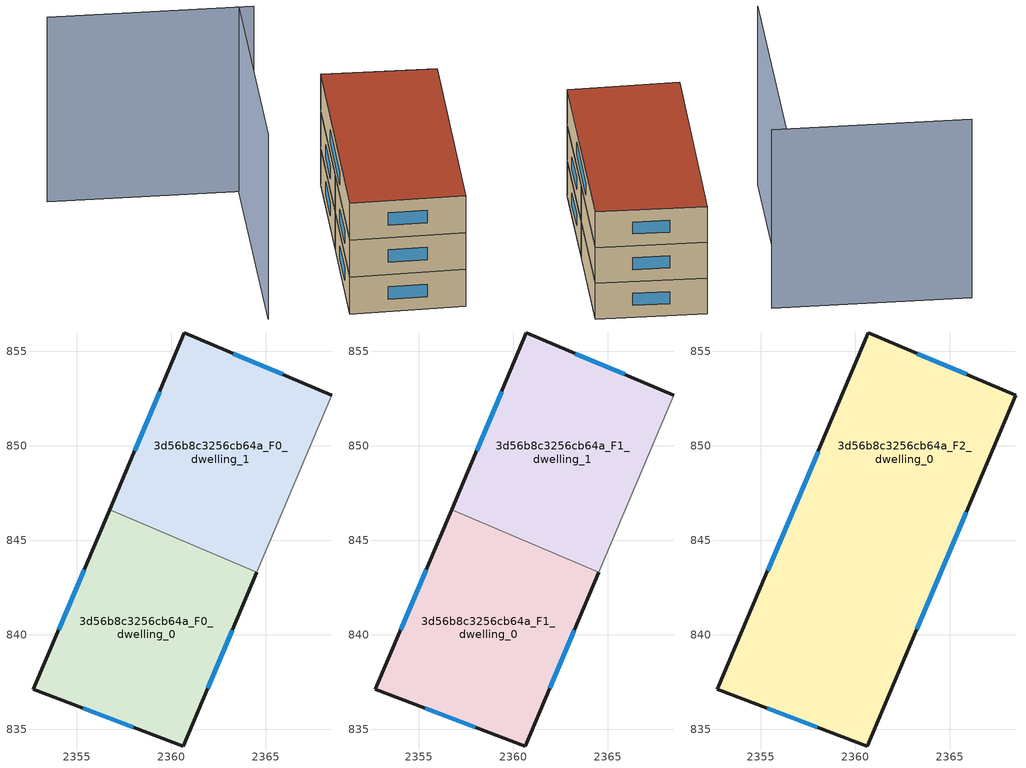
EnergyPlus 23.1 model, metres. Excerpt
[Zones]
3d56b8c3256cb64a_F0_dwelling_0
 floor ground (EU_floor_Construction): 2364.54,843.31 2360.65,834.12 2352.72,837.11 2356.75,846.61 z0
 wall outside (EU_wall_Construction): 2356.75,846.61 2352.72,837.11 2360.65,834.12 2364.54,843.31 z0:3
 wall to 3d56b8c3256cb64a_F0_dwelling_1 (EU_wall_Construction): 2364.54,843.31 2356.75,846.61 z0:3
 window (EU_Window_Construction): 2355.36,836.11 2358.01,835.11 / 2355.4,843.44 2354.06,840.27 / 2361.95,837.18 2363.24,840.25 z1:2
3d56b8c3256cb64a_F0_dwelling_1
 floor ground (EU_floor_Construction): 2368.49,852.68 2364.54,843.31 2356.75,846.61 2360.71,855.97 z0
 wall outside (EU_wall_Construction): 2368.49,852.68 2360.71,855.97 2356.75,846.61 z0:3
 wall adiabatic (EU_wall_Construction): 2364.54,843.31 2368.49,852.68 z0:3
 window (EU_Window_Construction): 2359.39,852.85 2358.07,849.73 / 2365.9,853.77 2363.3,854.87 z1:2
3d56b8c3256cb64a_F1_dwelling_0
 floor to 3d56b8c3256cb64a_F0_dwelling_0 (EU_floor_Construction): 2364.54,843.31 2360.65,834.12 2352.72,837.11 2356.75,846.61 z3
 wall outside (EU_wall_Construction): 2356.75,846.61 2352.72,837.11 2360.65,834.12 2364.54,843.31 z3:6
 wall to 3d56b8c3256cb64a_F1_dwelling_1 (EU_wall_Construction): 2364.54,843.31 2356.75,846.61 z3:6
 window (EU_Window_Construction): 2355.36,836.11 2358.01,835.11 / 2355.4,843.44 2354.06,840.27 / 2361.95,837.18 2363.24,840.25 z4:5
3d56b8c3256cb64a_F1_dwelling_1
 floor to 3d56b8c3256cb64a_F0_dwelling_1 (EU_floor_Construction): 2368.49,852.68 2364.54,843.31 2356.75,846.61 2360.71,855.97 z3
 wall outside (EU_wall_Construction): 2368.49,852.68 2360.71,855.97 2356.75,846.61 z3:6
 wall adiabatic (EU_wall_Construction): 2364.54,843.31 2368.49,852.68 z3:6
 window (EU_Window_Construction): 2359.39,852.85 2358.07,849.73 / 2365.9,853.77 2363.3,854.87 z4:5
3d56b8c3256cb64a_F2_dwelling_0
 floor to 3d56b8c3256cb64a_F1_dwelling_0 (EU_floor_Construction): 2364.54,843.31 2360.65,834.12 2352.72,837.11 2356.75,846.61 z6
 floor to 3d56b8c3256cb64a_F1_dwelling_1 (EU_floor_Construction): 2368.49,852.68 2364.54,843.31 2356.75,846.61 2360.71,855.97 z6
 wall outside (EU_wall_Construction): 2352.72,837.11 2360.65,834.12 2368.49,852.68 2360.71,855.97 2352.72,837.11 z6:9
 window (EU_Window_Construction): 2355.36,836.11 2358.01,835.11 / 2358.05,849.68 2355.38,843.39 / 2365.9,853.77 2363.3,854.87 / 2363.26,840.3 2365.88,846.49 z7:8
 roof outside (EU_roof_Construction): 2360.65,834.12 2368.49,852.68 2360.71,855.97 2352.72,837.11 z9
shading: 2355.04,857.92 2347.21,839.24 / 2356.06,857.52 2342.13,863.17 z0:15
[Building]
EU S2 Campaign: North Axis=0; Terrain=City; Solar Distribution=FullExterior
[Site:Location]
Bologna: Latitude=44.5; Longitude=11.25; Time Zone=1; Elevation=37
[SizingPeriod:WeatherFileDays]
AnnualSizingPeriod: Begin Month=1; Begin Day of Month=1; End Month=12; End Day of Month=31; Day of Week for Start Day=Monday; Use Weather File Daylight Saving Period=No; Use Weather File Rain and Snow Indicators=No
[MATERIAL]
EU_InternalMass_Material: Roughness=MediumRough; Thickness=0.1; Conductivity=1; Density=1800; Specific Heat=900; Thermal Absorptance=0.9; Solar Absorptance=0.7; Visible Absorptance=0.7
[MATERIAL:NOMASS] Roughness=MediumRough; Thermal Absorptance=0.9; Solar Absorptance=0.7; Visible Absorptance=0.7
Name | Thermal Resistance
EU_wall_NoMass | 0.937881
EU_roof_NoMass | 0.548572
EU_floor_NoMass | 0.71348
[WINDOWMATERIAL:SIMPLEGLAZINGSYSTEM]
EU_Window_SimpleGlazing: UFactor=4.25633; Solar Heat Gain Coefficient=0.85; Visible Transmittance=0.85
[CONSTRUCTION]
EU_wall_Construction: EU_wall_NoMass
EU_roof_Construction: EU_roof_NoMass
EU_floor_Construction: EU_floor_NoMass
EU_InternalMass_Construction: EU_InternalMass_Material
EU_Window_Construction: EU_Window_SimpleGlazing
[ZONE] Type=1; Multiplier=1; Ceiling Height=autocalculate; Floor Area=autocalculate; Part of Total Floor Area=Yes
Name | Volume
3d56b8c3256cb64a_F0_dwelling_0; 3d56b8c3256cb64a_F1_dwelling_0 | 257.729
3d56b8c3256cb64a_F2_dwelling_0 | 515.461
3d56b8c3256cb64a_F0_dwelling_1; 3d56b8c3256cb64a_F1_dwelling_1 | 257.735
[INTERNALMASS] Construction=EU_InternalMass_Construction
Name | Zone or ZoneList | Surface Area
3d56b8c3256cb64a_F0_dwelling_0_EU_InternalMass | 3d56b8c3256cb64a_F0_dwelling_0 | 85.9097
3d56b8c3256cb64a_F0_dwelling_1_EU_InternalMass | 3d56b8c3256cb64a_F0_dwelling_1 | 85.9117
3d56b8c3256cb64a_F1_dwelling_0_EU_InternalMass | 3d56b8c3256cb64a_F1_dwelling_0 | 85.9097
3d56b8c3256cb64a_F1_dwelling_1_EU_InternalMass | 3d56b8c3256cb64a_F1_dwelling_1 | 85.9117
3d56b8c3256cb64a_F2_dwelling_0_EU_InternalMass | 3d56b8c3256cb64a_F2_dwelling_0 | 171.82
[OTHEREQUIPMENT] Fuel Type=Electricity; Design Level Calculation Method=Watts/Area; Power per Zone Floor Area=1; Fraction Latent=0; Fraction Radiant=0; Fraction Lost=0; Carbon Dioxide Generation Rate=0; EndUse Subcategory=EU_Step8_InternalGains
Name | Zone or ZoneList or Space or SpaceList | Schedule
EU_Step8_InternalGain_3d56b8c3256cb64a_F0_dwelling_0_f000 | 3d56b8c3256cb64a_F0_dwelling_0 | EU_Step8_GainSchedule_3d56b8c3256cb64a_F0_dwelling_0_f000
EU_Step8_InternalGain_3d56b8c3256cb64a_F0_dwelling_1_f000 | 3d56b8c3256cb64a_F0_dwelling_1 | EU_Step8_GainSchedule_3d56b8c3256cb64a_F0_dwelling_1_f000
EU_Step8_InternalGain_3d56b8c3256cb64a_F1_dwelling_0_f000 | 3d56b8c3256cb64a_F1_dwelling_0 | EU_Step8_GainSchedule_3d56b8c3256cb64a_F1_dwelling_0_f000
EU_Step8_InternalGain_3d56b8c3256cb64a_F1_dwelling_1_f000 | 3d56b8c3256cb64a_F1_dwelling_1 | EU_Step8_GainSchedule_3d56b8c3256cb64a_F1_dwelling_1_f000
EU_Step8_InternalGain_3d56b8c3256cb64a_F2_dwelling_0_f000 | 3d56b8c3256cb64a_F2_dwelling_0 | EU_Step8_GainSchedule_3d56b8c3256cb64a_F2_dwelling_0_f000
[ZONEVENTILATION:DESIGNFLOWRATE] Schedule=EU_AlwaysOn; Design Flow Rate Calculation Method=AirChanges/Hour; Air Changes per Hour=0.687892; Ventilation Type=Natural; Fan Pressure Rise=0; Fan Total Efficiency=1; Constant Term Coefficient=1; Temperature Term Coefficient=0; Velocity Term Coefficient=0; Velocity Squared Term Coefficient=0; Minimum Indoor Temperature=-100; Maximum Indoor Temperature=100; Delta Temperature=-100; Minimum Outdoor Temperature=-100; Maximum Outdoor Temperature=100; Maximum Wind Speed=40
Name | Zone or ZoneList or Space or SpaceList
EU_ConstantAir_3d56b8c3256cb64a_F0_dwelling_0 | 3d56b8c3256cb64a_F0_dwelling_0
EU_ConstantAir_3d56b8c3256cb64a_F0_dwelling_1 | 3d56b8c3256cb64a_F0_dwelling_1
EU_ConstantAir_3d56b8c3256cb64a_F1_dwelling_0 | 3d56b8c3256cb64a_F1_dwelling_0
EU_ConstantAir_3d56b8c3256cb64a_F1_dwelling_1 | 3d56b8c3256cb64a_F1_dwelling_1
EU_ConstantAir_3d56b8c3256cb64a_F2_dwelling_0 | 3d56b8c3256cb64a_F2_dwelling_0
[HVACTEMPLATE:THERMOSTAT] Constant Heating Setpoint=20; Constant Cooling Setpoint=50
EU_HeatOnly_3d56b8c3256cb64a_F0_dwelling_0; EU_HeatOnly_3d56b8c3256cb64a_F0_dwelling_1; EU_HeatOnly_3d56b8c3256cb64a_F1_dwelling_0; EU_HeatOnly_3d56b8c3256cb64a_F1_dwelling_1; EU_HeatOnly_3d56b8c3256cb64a_F2_dwelling_0
[HVACTEMPLATE:ZONE:IDEALLOADSAIRSYSTEM] System Availability Schedule=EU_AlwaysOn; Maximum Heating Supply Air Temperature=50; Minimum Cooling Supply Air Temperature=13; Maximum Heating Supply Air Humidity Ratio=0.0156; Minimum Cooling Supply Air Humidity Ratio=0.0077; Heating Limit=NoLimit; Cooling Limit=NoLimit; Heating Availability Schedule=EU_AlwaysOn; Cooling Availability Schedule=EU_CoolingOff; Dehumidification Control Type=ConstantSensibleHeatRatio; Cooling Sensible Heat Ratio=0.7; Dehumidification Setpoint=60; Humidification Control Type=None; Humidification Setpoint=30; Outdoor Air Method=None; Outdoor Air Flow Rate per Person=0.00944; Outdoor Air Flow Rate per Zone Floor Area=0; Outdoor Air Flow Rate per Zone=0; Demand Controlled Ventilation Type=None; Outdoor Air Economizer Type=NoEconomizer; Heat Recovery Type=None; Sensible Heat Recovery Effectiveness=0.7; Latent Heat Recovery Effectiveness=0.65
Name | Template Thermostat
3d56b8c3256cb64a_F0_dwelling_0 | EU_HeatOnly_3d56b8c3256cb64a_F0_dwelling_0
3d56b8c3256cb64a_F0_dwelling_1 | EU_HeatOnly_3d56b8c3256cb64a_F0_dwelling_1
3d56b8c3256cb64a_F1_dwelling_0 | EU_HeatOnly_3d56b8c3256cb64a_F1_dwelling_0
3d56b8c3256cb64a_F1_dwelling_1 | EU_HeatOnly_3d56b8c3256cb64a_F1_dwelling_1
3d56b8c3256cb64a_F2_dwelling_0 | EU_HeatOnly_3d56b8c3256cb64a_F2_dwelling_0
[SIZING:ZONE] Zone Cooling Design Supply Air Temperature Input Method=SupplyAirTemperature; Zone Cooling Design Supply Air Temperature=13; Zone Heating Design Supply Air Temperature Input Method=SupplyAirTemperature; Zone Heating Design Supply Air Temperature=50; Zone Cooling Design Supply Air Humidity Ratio=0.008; Zone Heating Design Supply Air Humidity Ratio=0.008; Cooling Design Air Flow Method=DesignDay; Cooling Design Air Flow Rate=0; Cooling Minimum Air Flow per Zone Floor Area=0.000762; Cooling Minimum Air Flow=0; Cooling Minimum Air Flow Fraction=0.2; Heating Design Air Flow Method=DesignDay; Heating Design Air Flow Rate=0; Heating Maximum Air Flow per Zone Floor Area=0.002032; Heating Maximum Air Flow=0.141576; Heating Maximum Air Flow Fraction=0.3; Account for Dedicated Outdoor Air System=No; Dedicated Outdoor Air System Control Strategy=NeutralSupplyAir; Dedicated Outdoor Air Low Setpoint Temperature for Design=autosize; Dedicated Outdoor Air High Setpoint Temperature for Design=autosize; Zone Load Sizing Method=Sensible Load Only No Latent Load; Zone Latent Cooling Design Supply Air Humidity Ratio Input Method=HumidityRatioDifference; Zone Cooling Design Supply Air Humidity Ratio Difference=0.005; Zone Latent Heating Design Supply Air Humidity Ratio Input Method=HumidityRatioDifference; Zone Humidification Design Supply Air Humidity Ratio Difference=0.005
3d56b8c3256cb64a_F0_dwelling_0; 3d56b8c3256cb64a_F0_dwelling_1; 3d56b8c3256cb64a_F1_dwelling_0; 3d56b8c3256cb64a_F1_dwelling_1; 3d56b8c3256cb64a_F2_dwelling_0
[SCHEDULE:CONSTANT]
Name | Hourly Value
EU_AlwaysOn | 1
EU_CoolingOff | 0
[SCHEDULE:FILE] Column Number=1; Rows to Skip at Top=0; Number of Hours of Data=8760; Column Separator=Comma; Interpolate to Timestep=No; Minutes per Item=60; Adjust Schedule for Daylight Savings=Yes
Name | File
EU_Step8_GainSchedule_3d56b8c3256cb64a_F0_dwelling_0_f000 | ../../schedules/3d56b8c3256cb64a/3d56b8c3256cb64a_F0_dwelling_0_f000_gain.csv
EU_Step8_GainSchedule_3d56b8c3256cb64a_F0_dwelling_1_f000 | ../../schedules/3d56b8c3256cb64a/3d56b8c3256cb64a_F0_dwelling_1_f000_gain.csv
EU_Step8_GainSchedule_3d56b8c3256cb64a_F1_dwelling_0_f000 | ../../schedules/3d56b8c3256cb64a/3d56b8c3256cb64a_F1_dwelling_0_f000_gain.csv
EU_Step8_GainSchedule_3d56b8c3256cb64a_F1_dwelling_1_f000 | ../../schedules/3d56b8c3256cb64a/3d56b8c3256cb64a_F1_dwelling_1_f000_gain.csv
EU_Step8_GainSchedule_3d56b8c3256cb64a_F2_dwelling_0_f000 | ../../schedules/3d56b8c3256cb64a/3d56b8c3256cb64a_F2_dwelling_0_f000_gain.csv
